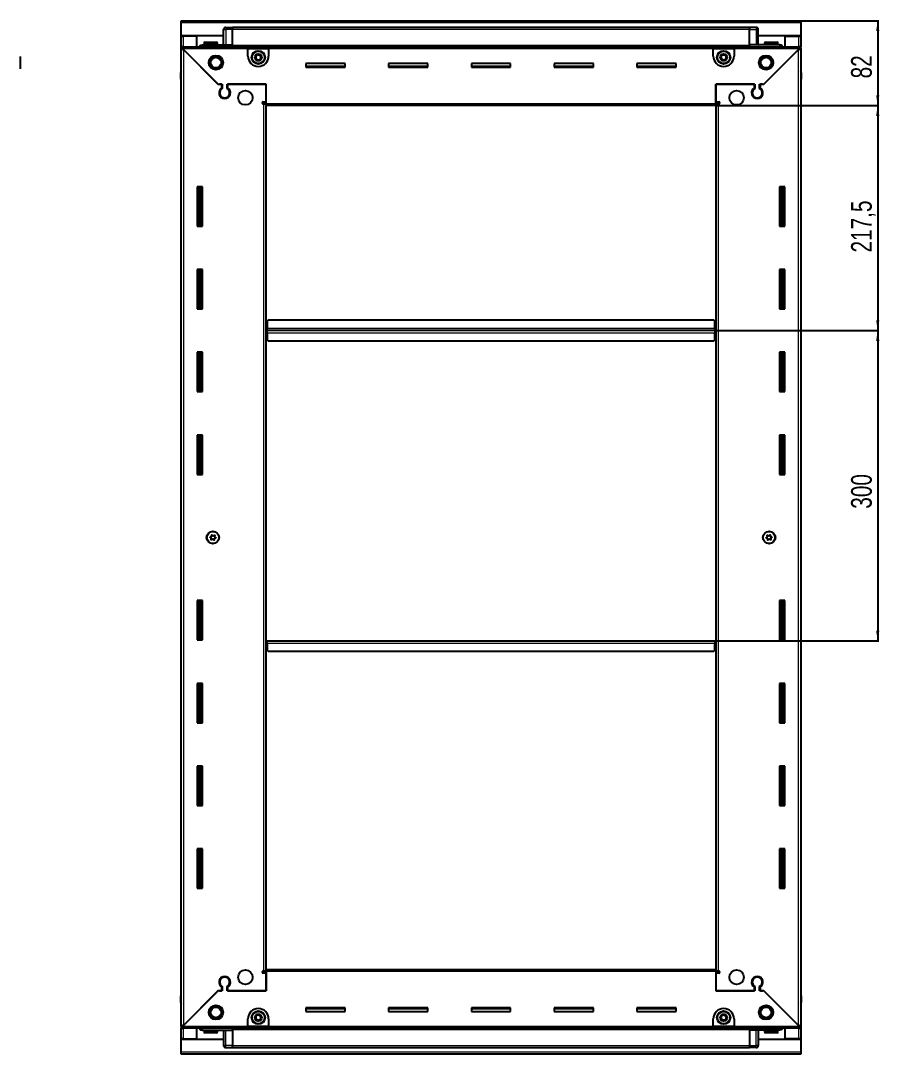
# Model space of a CAD drawing. Header units: millimetres. Extents: x 877 to 4552, y -1534 to 1780.
# Drawn here: x 3722 to 4552, y 649 to 1648 of the extents above; entities that cross this region are included whole.
import ezdxf

# ---------------------------------------------------------------- set-up
doc = ezdxf.new("R2010")
doc.units = ezdxf.units.MM
doc.layers.add('FORMAT', color=7, linetype='Continuous')
doc.styles.add('SLDTEXTSTYLE0', font='TXT', dxfattribs={"width": 0.75})
doc.dimstyles.new('SLDDIMSTYLE0', dxfattribs={"dimtxt": 20, "dimasz": 10, "dimexe": 0, "dimexo": 0.0625, "dimgap": 5, "dimtad": 2, "dimdec": 1, "dimrnd": 1e-09, "dimzin": 12, "dimdsep": 46, "dimtxsty": 'SLDTEXTSTYLE0', "dimsah": 1, "dimcen": 0.09, "dimadec": 0, "dimazin": 3, "dimtfac": 1, "dimtofl": 0, "dimtmove": 0, "dimatfit": 3, "dimfxl": 0, "dimfrac": 2, "dimtolj": 1, "dimtzin": 12, "dimarcsym": 0})

# ---------------------------------------------------------------- blocks, each defined once
blk = doc.blocks.new('_D_6')
at = {"layer": 'FORMAT'}
for p, q in [((4476.46, 1647.66), (4551.95, 1647.66)), ((4550.95, 1647.66), (4550.95, 1565.66)), ((4394.46, 1565.66), (4551.95, 1565.66))]:
    blk.add_line(p, q, dxfattribs=at)
for points in [[(4550.95, 1647.66), (4549.41, 1637.66), (4552.49, 1637.66)], [(4550.95, 1565.66), (4552.49, 1575.66), (4549.41, 1575.66)]]:
    blk.add_solid(points, dxfattribs=at)
at = {"layer": 'FORMAT', "insert": (4525.17, 1591.88), "char_height": 20, "attachment_point": 1, "rotation": 90, "style": 'SLDTEXTSTYLE0'}
blk.add_mtext('82', dxfattribs=at)
blk = doc.blocks.new('_D_7')
at = {"layer": 'FORMAT'}
for p, q in [((4394.46, 1565.66), (4551.95, 1565.66)), ((4550.95, 1565.66), (4550.95, 1348.16)), ((4393.46, 1348.16), (4551.95, 1348.16))]:
    blk.add_line(p, q, dxfattribs=at)
for points in [[(4550.95, 1565.66), (4549.41, 1555.66), (4552.49, 1555.66)], [(4550.95, 1348.16), (4552.49, 1358.16), (4549.41, 1358.16)]]:
    blk.add_solid(points, dxfattribs=at)
at = {"layer": 'FORMAT', "insert": (4525.17, 1423.66), "char_height": 20, "attachment_point": 1, "rotation": 90, "style": 'SLDTEXTSTYLE0'}
blk.add_mtext('217,5', dxfattribs=at)
blk = doc.blocks.new('_D_8')
at = {"layer": 'FORMAT'}
for p, q in [((4393.46, 1348.16), (4551.95, 1348.16)), ((4550.95, 1348.16), (4550.95, 1048.16)), ((4393.46, 1048.16), (4551.95, 1048.16))]:
    blk.add_line(p, q, dxfattribs=at)
for points in [[(4550.95, 1348.16), (4549.41, 1338.16), (4552.49, 1338.16)], [(4550.95, 1048.16), (4552.49, 1058.16), (4549.41, 1058.16)]]:
    blk.add_solid(points, dxfattribs=at)
at = {"layer": 'FORMAT', "insert": (4525.17, 1175.99), "char_height": 20, "attachment_point": 1, "rotation": 90, "style": 'SLDTEXTSTYLE0'}
blk.add_mtext('300', dxfattribs=at)

msp = doc.modelspace()

# ---------------------------------------------------------------- linework, layer by layer
at = {"color": 7, "linetype": 'Continuous', "lineweight": 25}
for p, q in [((3877.45, 1645.56), (3877.45, 1647.66)), ((3877.45, 1647.66), (4476.45, 1647.66)), ((3877.45, 1633.16), (3877.45, 1645.56)), ((3918.45, 1624.16), (3918.45, 1639.16)), ((3919.13, 1640.66), (3919.13, 1640.66)), ((3920.45, 1641.16), (3926.95, 1641.16)), ((3920.45, 1641.16), (3926.95, 1641.16)), ((3926.95, 1641.16), (3926.95, 1641.16)), ((3926.95, 1641.16), (3926.95, 1641.16)), ((3926.95, 1641.16), (3926.95, 1639.16)), ((4426.95, 1641.01), (3926.95, 1641.01)), ((3926.95, 1624.16), (3926.95, 1639.16)), ((4426.95, 1641.16), (4426.95, 1641.16)), ((4433.45, 1641.16), (4426.95, 1641.16)), ((4433.45, 1641.16), (4426.95, 1641.16)), ((4426.95, 1641.16), (4426.95, 1639.16)), ((4426.95, 1624.16), (4426.95, 1639.16)), ((4435.45, 1639.16), (4435.45, 1639.16)), ((4435.45, 1624.16), (4435.45, 1639.16)), ((4476.45, 1647.66), (4476.45, 1645.56)), ((4476.45, 1645.56), (4476.45, 1633.16)), ((3918.45, 1633.16), (3877.45, 1633.16)), ((3877.45, 1632.66), (3877.45, 1633.16)), ((3877.45, 1632.66), (3879.55, 1632.66)), ((3877.45, 1622.41), (3877.45, 1632.66)), ((3878.95, 1632.66), (3878.95, 1633.16)), ((3892.45, 1632.66), (3879.55, 1632.66)), ((3892.45, 1622.41), (3892.45, 1632.66)), ((4476.45, 1633.16), (4435.45, 1633.16)), ((4461.45, 1622.41), (4461.45, 1632.66)), ((4461.45, 1632.66), (4474.35, 1632.66)), ((4474.35, 1632.66), (4476.45, 1632.66)), ((4474.95, 1632.66), (4474.95, 1633.16)), ((4476.45, 1632.66), (4476.45, 1633.16)), ((4476.45, 1632.66), (4476.45, 1622.41)), ((3877.45, 1620.91), (3877.45, 1622.41)), ((3877.45, 1622.41), (3878.45, 1622.41)), ((3877.45, 1620.41), (3877.45, 1620.91)), ((3877.45, 1620.91), (3878.45, 1620.91)), ((3877.45, 675.91), (3877.45, 1620.41)), ((3878.95, 1620.41), (3877.45, 1620.41)), ((3878.45, 1622.41), (3941.95, 1622.41)), ((3878.45, 1620.91), (3878.45, 1622.41)), ((3879.05, 1620.31), (3912.95, 1586.41)), ((3913.65, 1585.71), (3879.55, 1619.81)), ((3897.95, 1624.16), (3926.95, 1624.16)), ((3899.45, 1626.06), (3899.45, 1624.16)), ((3900.25, 1626.86), (3911.65, 1626.86)), ((3912.45, 1624.16), (3912.45, 1626.06)), ((3926.88, 1622.41), (3926.95, 1624.13)), ((3926.95, 1624.16), (3926.95, 1623.66)), ((3926.95, 1623.01), (4426.95, 1623.01)), ((3941.95, 1620.31), (3941.95, 1622.41)), ((3941.95, 1622.41), (3961.95, 1622.41)), ((3941.95, 1620.91), (3961.95, 1620.91)), ((3941.95, 1613.41), (3941.95, 1620.31)), ((3961.95, 1622.41), (4391.95, 1622.41)), ((3961.95, 1622.41), (3961.95, 1620.31)), ((3961.95, 1620.31), (3961.95, 1613.41)), ((4391.95, 1620.31), (4391.95, 1622.41)), ((4391.95, 1622.41), (4411.95, 1622.41)), ((4391.95, 1620.91), (4411.95, 1620.91)), ((4391.95, 1613.41), (4391.95, 1620.31)), ((4411.95, 1622.41), (4475.45, 1622.41)), ((4411.95, 1622.41), (4411.95, 1620.31)), ((4411.95, 1620.31), (4411.95, 1613.41)), ((4426.95, 1624.16), (4426.95, 1623.66)), ((4455.95, 1624.16), (4426.95, 1624.16)), ((4426.95, 1624.13), (4427.03, 1622.41)), ((4474.35, 1619.81), (4440.25, 1585.71)), ((4440.95, 1586.41), (4474.85, 1620.31)), ((4441.45, 1626.06), (4441.45, 1624.16)), ((4442.25, 1626.86), (4453.65, 1626.86)), ((4454.45, 1624.16), (4454.45, 1626.06)), ((4474.95, 1620.41), (4476.45, 1620.41)), ((4475.45, 1620.91), (4475.45, 1622.41)), ((4475.45, 1622.41), (4476.45, 1622.41)), ((4475.45, 1620.91), (4476.45, 1620.91)), ((4476.45, 1620.91), (4476.45, 1622.41)), ((4476.45, 1620.91), (4476.45, 1620.41)), ((4476.45, 1620.41), (4476.45, 675.91)), ((3722.15, 1601.16), (3722.15, 1613.16)), ((4035.95, 1606.16), (3997.95, 1606.16)), ((3997.95, 1606.16), (3997.95, 1602.66)), ((4035.95, 1603.41), (3997.95, 1603.41)), ((3997.95, 1602.66), (4035.95, 1602.66)), ((4035.95, 1602.66), (4035.95, 1606.16)), ((4115.95, 1606.16), (4077.95, 1606.16)), ((4077.95, 1606.16), (4077.95, 1602.66)), ((4115.95, 1603.41), (4077.95, 1603.41)), ((4077.95, 1602.66), (4115.95, 1602.66)), ((4115.95, 1602.66), (4115.95, 1606.16)), ((4195.95, 1606.16), (4157.95, 1606.16)), ((4157.95, 1606.16), (4157.95, 1602.66)), ((4195.95, 1603.41), (4157.95, 1603.41)), ((4157.95, 1602.66), (4195.95, 1602.66)), ((4195.95, 1602.66), (4195.95, 1606.16)), ((4275.95, 1606.16), (4237.95, 1606.16)), ((4237.95, 1606.16), (4237.95, 1602.66)), ((4275.95, 1603.41), (4237.95, 1603.41)), ((4237.95, 1602.66), (4275.95, 1602.66)), ((4275.95, 1602.66), (4275.95, 1606.16)), ((4355.95, 1606.16), (4317.95, 1606.16)), ((4317.95, 1606.16), (4317.95, 1602.66)), ((4355.95, 1603.41), (4317.95, 1603.41)), ((4317.95, 1602.66), (4355.95, 1602.66)), ((4355.95, 1602.66), (4355.95, 1606.16)), ((4476.45, 1598.98), (4476.45, 1598.98)), ((3876.95, 1597.66), (3876.95, 1591.16)), ((3876.95, 1591.16), (3876.95, 1597.66)), ((3876.95, 1591.16), (3876.95, 1591.16)), ((3877.45, 1591.16), (3876.95, 1591.16)), ((3877.1, 1591.16), (3877.1, 705.16)), ((4476.45, 1591.16), (4476.95, 1591.16)), ((4476.8, 705.16), (4476.8, 1591.16)), ((4476.95, 1597.66), (4476.95, 1591.16)), ((4476.95, 1591.16), (4476.95, 1597.66)), ((4476.95, 1591.16), (4476.95, 1591.16)), ((4476.95, 1591.16), (4476.95, 1591.16)), ((3912.95, 1586.41), (3917.15, 1586.41)), ((3914.35, 1586.41), (3913.65, 1585.71)), ((3916.45, 1586.41), (3914.35, 1586.41)), ((3916.45, 1586.41), (3916.45, 1582.52)), ((3917.15, 1586.41), (3917.15, 1582.12)), ((3921.75, 1586.41), (3959.45, 1586.41)), ((3921.75, 1582.12), (3921.75, 1586.41)), ((3922.45, 1582.52), (3922.45, 1586.41)), ((3959.45, 1586.41), (3922.45, 1586.41)), ((3959.45, 1567.76), (3959.45, 1586.41)), ((3959.45, 1569.16), (3959.45, 1586.41)), ((4394.45, 1586.41), (4432.15, 1586.41)), ((4394.45, 1567.76), (4394.45, 1586.41)), ((4394.45, 1586.41), (4394.45, 1569.16)), ((4431.45, 1586.41), (4394.45, 1586.41)), ((4431.45, 1586.41), (4431.45, 1582.52)), ((4432.15, 1586.41), (4432.15, 1582.12)), ((4436.75, 1586.41), (4440.95, 1586.41)), ((4436.75, 1582.12), (4436.75, 1586.41)), ((4439.55, 1586.41), (4437.45, 1586.41)), ((4437.45, 1582.52), (4437.45, 1586.41)), ((4440.25, 1585.71), (4439.55, 1586.41)), ((3917.45, 1573.55), (3917.45, 1572.79)), ((3956.6, 1569.16), (3959.45, 1569.16)), ((4394.45, 1569.16), (4397.3, 1569.16)), ((4436.45, 1573.55), (4436.45, 1572.79)), ((3957.35, 1567.16), (3956.6, 1567.16)), ((3957.35, 1567.16), (3959.45, 1567.16)), ((3959.45, 1568.16), (3957.45, 1568.16)), ((3957.45, 1568.16), (3957.45, 1567.16)), ((3959.45, 1565.66), (3959.45, 1567.76)), ((4394.45, 1565.66), (3959.45, 1565.66)), ((3959.45, 730.66), (3959.45, 1565.66)), ((4396.45, 1568.16), (4394.45, 1568.16)), ((4394.45, 1567.76), (4394.45, 1565.66)), ((4394.45, 1567.16), (4396.55, 1567.16)), ((4394.45, 1565.66), (4394.45, 730.66)), ((4396.45, 1567.16), (4396.45, 1568.16)), ((4397.3, 1567.16), (4396.55, 1567.16)), ((3897.95, 1487.16), (3892.95, 1487.16)), ((3892.95, 1487.16), (3892.95, 1449.16)), ((3895.1, 1449.16), (3895.1, 1487.16)), ((3896.9, 1449.16), (3896.9, 1487.16)), ((3896.93, 1449.16), (3896.93, 1487.16)), ((3897.95, 1449.16), (3897.95, 1487.16)), ((4455.95, 1487.16), (4455.95, 1449.16)), ((4460.95, 1487.16), (4455.95, 1487.16)), ((4456.98, 1487.16), (4456.98, 1449.16)), ((4457.01, 1487.16), (4457.01, 1449.16)), ((4458.8, 1487.16), (4458.8, 1449.16)), ((4460.95, 1449.16), (4460.95, 1487.16)), ((3892.95, 1449.16), (3897.95, 1449.16)), ((4455.95, 1449.16), (4460.95, 1449.16)), ((3897.95, 1407.16), (3892.95, 1407.16)), ((3892.95, 1407.16), (3892.95, 1369.16)), ((3895.1, 1369.16), (3895.1, 1407.16)), ((3896.9, 1369.16), (3896.9, 1407.16)), ((3896.93, 1369.16), (3896.93, 1407.16)), ((3897.95, 1369.16), (3897.95, 1407.16)), ((4455.95, 1407.16), (4455.95, 1369.16)), ((4460.95, 1407.16), (4455.95, 1407.16)), ((4456.98, 1407.16), (4456.98, 1369.16)), ((4457.01, 1407.16), (4457.01, 1369.16)), ((4458.8, 1407.16), (4458.8, 1369.16)), ((4460.95, 1369.16), (4460.95, 1407.16)), ((3892.95, 1369.16), (3897.95, 1369.16)), ((4455.95, 1369.16), (4460.95, 1369.16)), ((3960.45, 1351.01), (3960.2, 1351.01)), ((3960.2, 1351.01), (3960.2, 1348.16)), ((3961.45, 1358.16), (3960.45, 1357.16)), ((3960.45, 1357.16), (3960.45, 1350.26)), ((3960.45, 1348.16), (3960.45, 1350.26)), ((4392.45, 1358.16), (3961.45, 1358.16)), ((4393.45, 1357.16), (4392.45, 1358.16)), ((4393.45, 1350.26), (4393.45, 1357.16)), ((4393.7, 1351.01), (4393.45, 1351.01)), ((4393.45, 1350.26), (4393.45, 1348.16)), ((4393.7, 1348.16), (4393.7, 1351.01)), ((3960.2, 1348.16), (3959.45, 1348.16)), ((3960.2, 1348.16), (3960.2, 1345.31)), ((3960.2, 1345.31), (3960.45, 1345.31)), ((3960.45, 1346.06), (3960.45, 1348.16)), ((4393.45, 1348.16), (3960.45, 1348.16)), ((3960.45, 1346.06), (3960.45, 1339.16)), ((3960.45, 1339.16), (3961.45, 1338.16)), ((4392.45, 1338.16), (4393.45, 1339.16)), ((4393.45, 1348.16), (4393.45, 1346.06)), ((4393.45, 1339.16), (4393.45, 1346.06)), ((4393.45, 1345.31), (4393.7, 1345.31)), ((4393.7, 1345.31), (4393.7, 1348.16)), ((4394.45, 1348.16), (4393.7, 1348.16)), ((3961.45, 1338.16), (4392.45, 1338.16)), ((3897.95, 1327.16), (3892.95, 1327.16)), ((3892.95, 1327.16), (3892.95, 1289.16)), ((3895.1, 1289.16), (3895.1, 1327.16)), ((3896.9, 1289.16), (3896.9, 1327.16)), ((3896.93, 1289.16), (3896.93, 1327.16)), ((3897.95, 1289.16), (3897.95, 1327.16)), ((4455.95, 1327.16), (4455.95, 1289.16)), ((4460.95, 1327.16), (4455.95, 1327.16)), ((4456.98, 1327.16), (4456.98, 1289.16)), ((4457.01, 1327.16), (4457.01, 1289.16)), ((4458.8, 1327.16), (4458.8, 1289.16)), ((4460.95, 1289.16), (4460.95, 1327.16)), ((3892.95, 1289.16), (3897.95, 1289.16)), ((4455.95, 1289.16), (4460.95, 1289.16)), ((3897.95, 1247.16), (3892.95, 1247.16)), ((3892.95, 1247.16), (3892.95, 1209.16)), ((3895.1, 1209.16), (3895.1, 1247.16)), ((3896.9, 1209.16), (3896.9, 1247.16)), ((3896.93, 1209.16), (3896.93, 1247.16)), ((3897.95, 1209.16), (3897.95, 1247.16)), ((4455.95, 1247.16), (4455.95, 1209.16)), ((4460.95, 1247.16), (4455.95, 1247.16)), ((4456.98, 1247.16), (4456.98, 1209.16)), ((4457.01, 1247.16), (4457.01, 1209.16)), ((4458.8, 1247.16), (4458.8, 1209.16)), ((4460.95, 1209.16), (4460.95, 1247.16)), ((3892.95, 1209.16), (3897.95, 1209.16)), ((4455.95, 1209.16), (4460.95, 1209.16)), ((3897.95, 1087.16), (3892.95, 1087.16)), ((3892.95, 1087.16), (3892.95, 1049.16)), ((3895.1, 1049.16), (3895.1, 1087.16)), ((3896.9, 1049.16), (3896.9, 1087.16)), ((3896.93, 1049.16), (3896.93, 1087.16)), ((3897.95, 1049.16), (3897.95, 1087.16)), ((4455.95, 1087.16), (4455.95, 1049.16)), ((4460.95, 1087.16), (4455.95, 1087.16)), ((4456.98, 1087.16), (4456.98, 1049.16)), ((4457.01, 1087.16), (4457.01, 1049.16)), ((4458.8, 1087.16), (4458.8, 1049.16)), ((4460.95, 1049.16), (4460.95, 1087.16)), ((3892.95, 1049.16), (3897.95, 1049.16)), ((4455.95, 1049.16), (4460.95, 1049.16)), ((3959.45, 1048.16), (3960.2, 1048.16)), ((3960.2, 1048.16), (3960.2, 1045.31)), ((3960.2, 1045.31), (3960.45, 1045.31)), ((3960.45, 1048.16), (4393.45, 1048.16)), ((3960.45, 1046.06), (3960.45, 1048.16)), ((3960.45, 1046.06), (3960.45, 1039.16)), ((3960.45, 1039.16), (3961.45, 1038.16)), ((4392.45, 1038.16), (4393.45, 1039.16)), ((4393.45, 1048.16), (4393.45, 1046.06)), ((4393.45, 1039.16), (4393.45, 1046.06)), ((4393.45, 1045.31), (4393.7, 1045.31)), ((4393.7, 1045.31), (4393.7, 1048.16)), ((4393.7, 1048.16), (4394.45, 1048.16)), ((3961.45, 1038.16), (4392.45, 1038.16)), ((3897.95, 1007.16), (3892.95, 1007.16)), ((3892.95, 1007.16), (3892.95, 969.16)), ((3895.1, 969.16), (3895.1, 1007.16)), ((3896.9, 969.16), (3896.9, 1007.16)), ((3896.93, 969.16), (3896.93, 1007.16)), ((3897.95, 969.16), (3897.95, 1007.16)), ((4455.95, 1007.16), (4455.95, 969.16)), ((4460.95, 1007.16), (4455.95, 1007.16)), ((4456.98, 1007.16), (4456.98, 969.16)), ((4457.01, 1007.16), (4457.01, 969.16)), ((4458.8, 1007.16), (4458.8, 969.16)), ((4460.95, 969.16), (4460.95, 1007.16)), ((3892.95, 969.16), (3897.95, 969.16)), ((4455.95, 969.16), (4460.95, 969.16)), ((3897.95, 927.16), (3892.95, 927.16)), ((3892.95, 927.16), (3892.95, 889.16)), ((3895.1, 889.16), (3895.1, 927.16)), ((3896.9, 889.16), (3896.9, 927.16)), ((3896.93, 889.16), (3896.93, 927.16)), ((3897.95, 889.16), (3897.95, 927.16)), ((4455.95, 927.16), (4455.95, 889.16)), ((4460.95, 927.16), (4455.95, 927.16)), ((4456.98, 927.16), (4456.98, 889.16)), ((4457.01, 927.16), (4457.01, 889.16)), ((4458.8, 927.16), (4458.8, 889.16)), ((4460.95, 889.16), (4460.95, 927.16)), ((3892.95, 889.16), (3897.95, 889.16)), ((4455.95, 889.16), (4460.95, 889.16)), ((3897.95, 847.16), (3892.95, 847.16)), ((3892.95, 847.16), (3892.95, 809.16)), ((3895.1, 809.16), (3895.1, 847.16)), ((3896.9, 809.16), (3896.9, 847.16)), ((3896.93, 809.16), (3896.93, 847.16)), ((3897.95, 809.16), (3897.95, 847.16)), ((4455.95, 847.16), (4455.95, 809.16)), ((4460.95, 847.16), (4455.95, 847.16)), ((4456.98, 847.16), (4456.98, 809.16)), ((4457.01, 847.16), (4457.01, 809.16)), ((4458.8, 847.16), (4458.8, 809.16)), ((4460.95, 809.16), (4460.95, 847.16)), ((3892.95, 809.16), (3897.95, 809.16)), ((4455.95, 809.16), (4460.95, 809.16)), ((3959.45, 730.66), (4394.45, 730.66)), ((3959.45, 728.56), (3959.45, 730.66)), ((4394.45, 730.66), (4394.45, 728.56)), ((3917.45, 723.53), (3917.45, 722.77)), ((3956.6, 729.16), (3957.35, 729.16)), ((3959.45, 727.16), (3956.6, 727.16)), ((3959.45, 729.16), (3957.35, 729.16)), ((3957.45, 729.16), (3957.45, 728.16)), ((3957.45, 728.16), (3959.45, 728.16)), ((3959.45, 728.56), (3959.45, 709.91)), ((3959.45, 709.91), (3959.45, 727.16)), ((4396.55, 729.16), (4394.45, 729.16)), ((4394.45, 728.56), (4394.45, 709.91)), ((4394.45, 728.16), (4396.45, 728.16)), ((4394.45, 727.16), (4394.45, 709.91)), ((4397.3, 727.16), (4394.45, 727.16)), ((4396.45, 728.16), (4396.45, 729.16)), ((4396.55, 729.16), (4397.3, 729.16)), ((4436.45, 723.53), (4436.45, 722.77)), ((3912.95, 709.91), (3879.05, 676.01)), ((3879.55, 676.51), (3913.65, 710.61)), ((3917.15, 709.91), (3912.95, 709.91)), ((3913.65, 710.61), (3914.35, 709.91)), ((3914.35, 709.91), (3916.45, 709.91)), ((3916.45, 713.8), (3916.45, 709.91)), ((3917.15, 714.2), (3917.15, 709.91)), ((3921.75, 709.91), (3921.75, 714.2)), ((3959.45, 709.91), (3921.75, 709.91)), ((3922.45, 709.91), (3922.45, 713.8)), ((3922.45, 709.91), (3959.45, 709.91)), ((4432.15, 709.91), (4394.45, 709.91)), ((4394.45, 709.91), (4431.45, 709.91)), ((4431.45, 713.8), (4431.45, 709.91)), ((4432.15, 714.2), (4432.15, 709.91)), ((4436.75, 709.91), (4436.75, 714.2)), ((4440.95, 709.91), (4436.75, 709.91)), ((4437.45, 709.91), (4437.45, 713.8)), ((4437.45, 709.91), (4439.55, 709.91)), ((4439.55, 709.91), (4440.25, 710.61)), ((4440.25, 710.61), (4474.35, 676.51)), ((4474.85, 676.01), (4440.95, 709.91)), ((3876.95, 698.66), (3876.95, 705.16)), ((3876.95, 705.16), (3876.95, 705.16)), ((3876.95, 705.16), (3876.95, 705.16)), ((3876.95, 705.16), (3876.95, 698.66)), ((3877.45, 705.16), (3876.95, 705.16)), ((4476.45, 705.16), (4476.95, 705.16)), ((4476.95, 705.16), (4476.95, 705.16)), ((4476.95, 698.66), (4476.95, 705.16)), ((4476.95, 705.16), (4476.95, 698.66)), ((3877.45, 697.34), (3877.45, 697.34)), ((4035.95, 693.66), (3997.95, 693.66)), ((3997.95, 693.66), (3997.95, 690.16)), ((3997.95, 692.91), (4035.95, 692.91)), ((3997.95, 690.16), (4035.95, 690.16)), ((4035.95, 690.16), (4035.95, 693.66)), ((4115.95, 693.66), (4077.95, 693.66)), ((4077.95, 693.66), (4077.95, 690.16)), ((4077.95, 692.91), (4115.95, 692.91)), ((4077.95, 690.16), (4115.95, 690.16)), ((4115.95, 690.16), (4115.95, 693.66)), ((4195.95, 693.66), (4157.95, 693.66)), ((4157.95, 693.66), (4157.95, 690.16)), ((4157.95, 692.91), (4195.95, 692.91)), ((4157.95, 690.16), (4195.95, 690.16)), ((4195.95, 690.16), (4195.95, 693.66)), ((4275.95, 693.66), (4237.95, 693.66)), ((4237.95, 693.66), (4237.95, 690.16)), ((4237.95, 692.91), (4275.95, 692.91)), ((4237.95, 690.16), (4275.95, 690.16)), ((4275.95, 690.16), (4275.95, 693.66)), ((4355.95, 693.66), (4317.95, 693.66)), ((4317.95, 693.66), (4317.95, 690.16)), ((4317.95, 692.91), (4355.95, 692.91)), ((4317.95, 690.16), (4355.95, 690.16)), ((4355.95, 690.16), (4355.95, 693.66)), ((3941.95, 676.01), (3941.95, 682.91)), ((3961.95, 682.91), (3961.95, 676.01)), ((4391.95, 676.01), (4391.95, 682.91)), ((4411.95, 682.91), (4411.95, 676.01)), ((3877.45, 675.41), (3877.45, 675.91)), ((3878.95, 675.91), (3877.45, 675.91)), ((3877.45, 675.41), (3877.45, 673.91)), ((3878.45, 675.41), (3877.45, 675.41)), ((3877.45, 663.66), (3877.45, 673.91)), ((3878.45, 673.91), (3877.45, 673.91)), ((3878.45, 675.41), (3878.45, 673.91)), ((3941.95, 673.91), (3878.45, 673.91)), ((3892.45, 663.66), (3892.45, 673.91)), ((3897.95, 672.16), (3926.95, 672.16)), ((3899.45, 672.16), (3899.45, 670.26)), ((3904.03, 669.46), (3900.25, 669.46)), ((3911.65, 669.46), (3904.03, 669.46)), ((3912.45, 670.26), (3912.45, 672.16)), ((3918.45, 672.16), (3918.45, 657.16)), ((3926.95, 672.19), (3926.88, 673.91)), ((4426.95, 673.31), (3926.95, 673.31)), ((3926.95, 672.16), (3926.95, 672.66)), ((3926.95, 672.16), (3926.95, 657.16)), ((3941.95, 673.91), (3941.95, 676.01)), ((3961.95, 675.41), (3941.95, 675.41)), ((3961.95, 673.91), (3941.95, 673.91)), ((3961.95, 676.01), (3961.95, 673.91)), ((4391.95, 673.91), (3961.95, 673.91)), ((4391.95, 673.91), (4391.95, 676.01)), ((4411.95, 675.41), (4391.95, 675.41)), ((4411.95, 673.91), (4391.95, 673.91)), ((4411.95, 676.01), (4411.95, 673.91)), ((4475.45, 673.91), (4411.95, 673.91)), ((4427.03, 673.91), (4426.95, 672.19)), ((4426.95, 672.16), (4426.95, 672.66)), ((4455.95, 672.16), (4426.95, 672.16)), ((4426.95, 672.16), (4426.95, 657.16)), ((4435.45, 672.16), (4435.45, 657.16)), ((4441.45, 672.16), (4441.45, 670.26)), ((4449.25, 669.46), (4442.25, 669.46)), ((4453.65, 669.46), (4449.25, 669.46)), ((4454.45, 670.26), (4454.45, 672.16)), ((4461.45, 663.66), (4461.45, 673.91)), ((4474.95, 675.91), (4476.45, 675.91)), ((4475.45, 675.41), (4475.45, 673.91)), ((4476.45, 675.41), (4475.45, 675.41)), ((4476.45, 673.91), (4475.45, 673.91)), ((4476.45, 675.91), (4476.45, 675.41)), ((4476.45, 675.41), (4476.45, 673.91)), ((4476.45, 673.91), (4476.45, 663.66)), ((3879.55, 663.66), (3877.45, 663.66)), ((3877.45, 663.16), (3877.45, 663.66)), ((3877.45, 650.76), (3877.45, 663.16)), ((3877.45, 663.16), (3918.45, 663.16)), ((3878.95, 663.16), (3878.95, 663.66)), ((3879.55, 663.66), (3892.45, 663.66)), ((4435.45, 663.16), (4476.45, 663.16)), ((4474.35, 663.66), (4461.45, 663.66)), ((4476.45, 663.66), (4474.35, 663.66)), ((4474.95, 663.16), (4474.95, 663.66)), ((4476.45, 663.16), (4476.45, 663.66)), ((4476.45, 663.16), (4476.45, 650.76)), ((3877.45, 648.66), (3877.45, 650.76)), ((3918.45, 657.16), (3918.45, 657.16)), ((3920.45, 655.16), (3926.95, 655.16)), ((3920.45, 655.16), (3926.95, 655.16)), ((3926.95, 655.16), (3926.95, 657.16)), ((3926.95, 655.31), (4426.95, 655.31)), ((3926.95, 655.16), (3926.95, 655.16)), ((4426.95, 655.16), (4426.95, 657.16)), ((4433.45, 655.16), (4426.95, 655.16)), ((4426.95, 655.16), (4426.95, 655.16)), ((4426.95, 655.16), (4426.95, 655.16)), ((4433.45, 655.16), (4426.95, 655.16)), ((4434.78, 655.66), (4434.78, 655.66)), ((4476.45, 650.76), (4476.45, 648.66)), ((4476.45, 648.66), (3877.45, 648.66))]:
    msp.add_line(p, q, dxfattribs=at)
at = {"color": 8, "linetype": 'Continuous', "lineweight": 18}
for p, q in [((4476.45, 1645.56), (3877.45, 1645.56)), ((3918.45, 1639.16), (3920.45, 1639.16)), ((3920.45, 1641.16), (3920.45, 1639.16)), ((3920.45, 1639.16), (3920.45, 1624.16)), ((3926.95, 1639.16), (3920.45, 1639.16)), ((4426.95, 1639.01), (3926.95, 1639.01)), ((4426.95, 1639.16), (4433.45, 1639.16)), ((4433.45, 1641.16), (4433.45, 1639.16)), ((4433.45, 1639.16), (4433.45, 1624.16)), ((4435.45, 1639.16), (4433.45, 1639.16)), ((3879.55, 1632.66), (3879.55, 1633.16)), ((3879.55, 1622.41), (3879.55, 1632.66)), ((4474.35, 1633.16), (4474.35, 1632.66)), ((4474.35, 1632.66), (4474.35, 1622.41)), ((3941.95, 1620.31), (3879.05, 1620.31)), ((3879.55, 1619.81), (3879.55, 676.51)), ((3899.45, 1626.06), (3912.45, 1626.06)), ((4426.95, 1623.66), (3926.95, 1623.66)), ((4426.95, 1622.42), (3926.95, 1622.42)), ((3941.95, 1620.31), (3961.95, 1620.31)), ((4391.95, 1620.31), (3961.95, 1620.31)), ((4391.95, 1620.31), (4411.95, 1620.31)), ((4474.85, 1620.31), (4411.95, 1620.31)), ((4441.45, 1626.06), (4454.45, 1626.06)), ((4474.35, 676.51), (4474.35, 1619.81)), ((3877.45, 1597.66), (3876.95, 1597.66)), ((4476.45, 1597.66), (4476.95, 1597.66)), ((3957.35, 729.16), (3957.35, 1567.16)), ((3959.45, 1567.76), (4394.45, 1567.76)), ((4396.55, 1567.16), (4396.55, 729.16)), ((3894.45, 1487.16), (3894.45, 1449.16)), ((3895.69, 1487.16), (3895.69, 1449.16)), ((4458.22, 1449.16), (4458.22, 1487.16)), ((4459.45, 1449.16), (4459.45, 1487.16)), ((3894.45, 1407.16), (3894.45, 1369.16)), ((3895.69, 1407.16), (3895.69, 1369.16)), ((4458.22, 1369.16), (4458.22, 1407.16)), ((4459.45, 1369.16), (4459.45, 1407.16)), ((4393.45, 1350.26), (3960.45, 1350.26)), ((3960.45, 1346.06), (4393.45, 1346.06)), ((3894.45, 1327.16), (3894.45, 1289.16)), ((3895.69, 1327.16), (3895.69, 1289.16)), ((4458.22, 1289.16), (4458.22, 1327.16)), ((4459.45, 1289.16), (4459.45, 1327.16)), ((3894.45, 1247.16), (3894.45, 1209.16)), ((3895.69, 1247.16), (3895.69, 1209.16)), ((4458.22, 1209.16), (4458.22, 1247.16)), ((4459.45, 1209.16), (4459.45, 1247.16)), ((3894.45, 1087.16), (3894.45, 1049.16)), ((3895.69, 1087.16), (3895.69, 1049.16)), ((4458.22, 1049.16), (4458.22, 1087.16)), ((4459.45, 1049.16), (4459.45, 1087.16)), ((3960.45, 1046.06), (4393.45, 1046.06)), ((3894.45, 1007.16), (3894.45, 969.16)), ((3895.69, 1007.16), (3895.69, 969.16)), ((4458.22, 969.16), (4458.22, 1007.16)), ((4459.45, 969.16), (4459.45, 1007.16)), ((3894.45, 927.16), (3894.45, 889.16)), ((3895.69, 927.16), (3895.69, 889.16)), ((4458.22, 889.16), (4458.22, 927.16)), ((4459.45, 889.16), (4459.45, 927.16)), ((3894.45, 847.16), (3894.45, 809.16)), ((3895.69, 847.16), (3895.69, 809.16)), ((4458.22, 809.16), (4458.22, 847.16)), ((4459.45, 809.16), (4459.45, 847.16)), ((4394.45, 728.56), (3959.45, 728.56)), ((3877.45, 698.66), (3876.95, 698.66)), ((4476.45, 698.66), (4476.95, 698.66)), ((3879.05, 676.01), (3941.95, 676.01)), ((3879.55, 663.66), (3879.55, 673.91)), ((3903.76, 670.26), (3899.45, 670.26)), ((3912.45, 670.26), (3903.76, 670.26)), ((3920.45, 657.16), (3920.45, 672.16)), ((3926.95, 673.89), (4426.95, 673.89)), ((3926.95, 672.66), (4426.95, 672.66)), ((3961.95, 676.01), (3941.95, 676.01)), ((3961.95, 676.01), (4391.95, 676.01)), ((4411.95, 676.01), (4391.95, 676.01)), ((4411.95, 676.01), (4474.85, 676.01)), ((4433.45, 657.16), (4433.45, 672.16)), ((4449.43, 670.26), (4441.45, 670.26)), ((4454.45, 670.26), (4449.43, 670.26)), ((4474.35, 673.91), (4474.35, 663.66)), ((3879.55, 663.16), (3879.55, 663.66)), ((4474.35, 663.66), (4474.35, 663.16)), ((4476.45, 650.76), (3877.45, 650.76)), ((3918.45, 657.16), (3920.45, 657.16)), ((3926.95, 657.16), (3920.45, 657.16)), ((3920.45, 655.16), (3920.45, 657.16)), ((3926.95, 657.31), (4426.95, 657.31)), ((4426.95, 657.16), (4433.45, 657.16)), ((4435.45, 657.16), (4433.45, 657.16)), ((4433.45, 655.16), (4433.45, 657.16))]:
    msp.add_line(p, q, dxfattribs=at)
at = {"color": 7, "linetype": 'Continuous', "lineweight": 25}
for centre, radius in [((3951.95, 1612.16), 6.5), ((4401.95, 1612.16), 6.5), ((3910.95, 1607.16), 7), ((3910.95, 1607.16), 6.02), ((3910.95, 1607.16), 5.1), ((3951.95, 1612.16), 3.46), ((4401.95, 1612.16), 3.46), ((4442.95, 1607.16), 7), ((4442.95, 1607.16), 6.02), ((4442.95, 1607.16), 5.1), ((3939.45, 1573.16), 7), ((4414.45, 1573.16), 7), ((3907.95, 1148.16), 6), ((3908.1, 1148.16), 5.79), ((3908.1, 1148.16), 1.85), ((4445.95, 1148.16), 6), ((4445.8, 1148.16), 5.79), ((4445.8, 1148.16), 1.85), ((3939.45, 723.16), 7), ((4414.45, 723.16), 7), ((3910.95, 689.16), 7), ((3910.95, 689.16), 6.03), ((3910.95, 689.16), 5.1), ((3951.95, 684.16), 6.5), ((4401.95, 684.16), 6.5), ((4442.95, 689.16), 7), ((4442.95, 689.16), 6.02), ((4442.95, 689.16), 5.1), ((3951.95, 684.16), 3.46), ((4401.95, 684.16), 3.46)]:
    msp.add_circle(centre, radius, dxfattribs=at)
at = {"color": 8, "linetype": 'Continuous', "lineweight": 18}
for centre in [(3951.95, 1612.16), (4401.95, 1612.16), (3951.95, 684.16), (4401.95, 684.16)]:
    msp.add_circle(centre, 5.7, dxfattribs=at)
at = {"color": 7, "linetype": 'Continuous', "lineweight": 25}
for centre, radius, start, end in [((3920.45, 1639.16), 2, 90, 180), ((3920.45, 1639.16), 2, 123.94202, 131.40962), ((3920.45, 1639.16), 2, 90, 108.58003), ((4433.45, 1639.16), 2, 0, 90), ((4433.45, 1639.16), 2, 0, 90), ((3900.25, 1626.06), 0.8, 90, 180), ((3911.65, 1626.06), 0.8, 0, 90), ((3918.25, 1624.36), 0.2, 270, 0), ((4435.65, 1624.36), 0.2, 180, 270), ((4442.25, 1626.06), 0.8, 90, 180), ((4453.65, 1626.06), 0.8, 0, 90), ((3951.95, 1613.41), 10, 180, 270), ((3951.95, 1612.16), 2.5, 134.01559, 194.01559), ((3951.95, 1612.16), 2.5, 194.01559, 254.01559), ((3951.95, 1612.16), 2.5, 74.01559, 134.01559), ((3951.95, 1612.16), 2.5, 254.01559, 314.01559), ((3951.95, 1613.41), 10, 270, 0), ((3951.95, 1612.16), 2.5, 14.01559, 74.01559), ((3951.95, 1612.16), 2.5, 314.01559, 14.01559), ((4401.95, 1613.41), 10, 180, 270), ((4401.95, 1612.16), 2.5, 160.11158, 220.11158), ((4401.95, 1612.16), 2.5, 100.11158, 160.11158), ((4401.95, 1612.16), 2.5, 220.11158, 280.11158), ((4401.95, 1612.16), 2.5, 40.11158, 100.11158), ((4401.95, 1613.41), 10, 270, 0), ((4401.95, 1612.16), 2.5, 280.11158, 340.11158), ((4401.95, 1612.16), 2.5, 340.11158, 40.11158), ((3878.95, 1597.66), 2, 138.57492, 180), ((3878.95, 1597.66), 2, 138.59038, 180), ((4474.95, 1597.66), 2, 33.78451, 41.40962), ((4474.95, 1597.66), 2, 0, 41.40962), ((4474.95, 1597.66), 2, 360, 19.56674), ((3919.45, 1577.91), 5.5, 123.05573, 56.94427), ((3919.45, 1577.91), 4.8, 118.63099, 61.36901), ((4434.45, 1577.91), 5.5, 123.05573, 56.94427), ((4434.45, 1577.91), 4.8, 118.63099, 61.36901), ((3956.6, 1568.16), 1, 90, 270), ((4397.3, 1568.16), 1, 270, 90), ((3919.45, 718.41), 5.5, 303.05573, 236.94427), ((3919.45, 718.41), 4.8, 298.63099, 241.36901), ((3956.6, 728.16), 1, 90, 270), ((4397.3, 728.16), 1, 270, 90), ((4434.45, 718.41), 5.5, 303.05573, 236.94427), ((4434.45, 718.41), 4.8, 298.63099, 241.36901), ((3878.95, 698.66), 2, 180, 199.56674), ((3878.95, 698.66), 2, 180, 221.40962), ((3878.95, 698.66), 2, 213.78451, 221.40962), ((3951.95, 682.91), 10, 90, 180), ((3951.95, 682.91), 10, 0, 90), ((4401.95, 682.91), 10, 90, 180), ((4401.95, 682.91), 10, 0, 90), ((4474.95, 698.66), 2, 318.59038, 0), ((3951.95, 684.16), 2.5, 127.47401, 187.47401), ((3951.95, 684.16), 2.5, 187.47401, 247.47401), ((3951.95, 684.16), 2.5, 67.47401, 127.47401), ((3951.95, 684.16), 2.5, 247.47401, 307.47401), ((3951.95, 684.16), 2.5, 7.47401, 67.47401), ((3951.95, 684.16), 2.5, 307.47401, 7.47401), ((4401.95, 684.16), 2.5, 147.04236, 207.04236), ((4401.95, 684.16), 2.5, 207.04236, 267.04236), ((4401.95, 684.16), 2.5, 87.04236, 147.04236), ((4401.95, 684.16), 2.5, 267.04236, 327.04236), ((4401.95, 684.16), 2.5, 27.04236, 87.04236), ((4401.95, 684.16), 2.5, 327.04236, 27.04236), ((3900.25, 670.26), 0.8, 180, 270), ((3911.65, 670.26), 0.8, 270, 360), ((3918.25, 671.96), 0.2, 0, 90), ((4435.65, 671.96), 0.2, 90, 180), ((4442.25, 670.26), 0.8, 180, 270), ((4453.65, 670.26), 0.8, 270, 360), ((3920.45, 657.16), 2, 180, 270), ((3920.45, 657.16), 2, 180, 270), ((4433.45, 657.16), 2, 270, 0), ((4433.45, 657.16), 2, 270, 288.58003), ((4433.45, 657.16), 2, 303.94202, 311.40962)]:
    msp.add_arc(centre, radius, start, end, dxfattribs=at)
for points, knots in [([(3877.45, 1620.41), (3877.48, 1620.36), (3877.53, 1620.27), (3877.93, 1620.14), (3878.48, 1620.01), (3879.06, 1619.9), (3879.43, 1619.83), (3879.55, 1619.81)], [0, 0, 0, 0, 0.230255, 0.448522, 0.666786, 0.88505, 1, 1, 1, 1]), ([(3879.05, 1620.31), (3879.01, 1620.56), (3878.92, 1621.06), (3878.78, 1621.7), (3878.65, 1622.16), (3878.54, 1622.38), (3878.48, 1622.4), (3878.45, 1622.41)], [0, 0, 0, 0, 0.2302553, 0.4485219, 0.6667858, 0.8850496, 1, 1, 1, 1]), ([(3894.74, 1622.41), (3894.86, 1622.61), (3895.25, 1623.26), (3896.4, 1623.97), (3897.44, 1624.09), (3897.95, 1624.16)], [0, 0, 0, 0, 0.1822499, 0.5911249, 1, 1, 1, 1]), ([(3926.95, 1624.16), (3926.95, 1624.12), (3926.95, 1624.05), (3926.95, 1623.43), (3926.95, 1622.87), (3926.95, 1622.49), (3926.95, 1622.48)], [0, 0, 0, 0, 0.330267, 0.660534, 0.990802, 1, 1, 1, 1]), ([(4426.95, 1624.16), (4426.95, 1624.12), (4426.95, 1624.05), (4426.95, 1623.43), (4426.95, 1622.87), (4426.95, 1622.49), (4426.95, 1622.48)], [0, 0, 0, 0, 0.330266, 0.660532, 0.990799, 1, 1, 1, 1]), ([(4459.17, 1622.41), (4459.05, 1622.61), (4458.66, 1623.26), (4457.51, 1623.97), (4456.47, 1624.09), (4455.95, 1624.16)], [0, 0, 0, 0, 0.18225, 0.591125, 1, 1, 1, 1]), ([(4474.35, 1619.81), (4474.61, 1619.85), (4475.1, 1619.94), (4475.74, 1620.08), (4476.21, 1620.21), (4476.43, 1620.32), (4476.45, 1620.39), (4476.45, 1620.41)], [0, 0, 0, 0, 0.230255, 0.448522, 0.666786, 0.88505, 1, 1, 1, 1]), ([(4475.45, 1622.41), (4475.41, 1622.38), (4475.32, 1622.33), (4475.18, 1621.94), (4475.05, 1621.38), (4474.94, 1620.8), (4474.88, 1620.43), (4474.85, 1620.31)], [0, 0, 0, 0, 0.2302553, 0.4485219, 0.6667858, 0.8850496, 1, 1, 1, 1]), ([(3949.18, 1612.95), (3949.55, 1613.31), (3950.24, 1613.98), (3950.93, 1614.65), (3951.25, 1614.96)], [0, 0, 0, 0, 0.5346859, 1, 1, 1, 1]), ([(3949.88, 1610.15), (3949.79, 1610.49), (3949.59, 1611.29), (3949.35, 1612.25), (3949.21, 1612.83), (3949.18, 1612.95)], [0, 0, 0, 0, 0.3629006, 0.8668753, 1, 1, 1, 1]), ([(3952.65, 1609.36), (3952.16, 1609.5), (3951.23, 1609.77), (3950.31, 1610.03), (3949.88, 1610.15)], [0, 0, 0, 0, 0.534686, 1, 1, 1, 1]), ([(3951.25, 1614.96), (3951.75, 1614.82), (3952.68, 1614.55), (3953.6, 1614.29), (3954.03, 1614.16)], [0, 0, 0, 0, 0.534686, 1, 1, 1, 1]), ([(3954.73, 1611.36), (3954.36, 1611.01), (3953.66, 1610.34), (3952.97, 1609.67), (3952.65, 1609.36)], [0, 0, 0, 0, 0.534686, 1, 1, 1, 1]), ([(3954.03, 1614.16), (3954.06, 1614.04), (3954.2, 1613.46), (3954.45, 1612.5), (3954.64, 1611.7), (3954.73, 1611.36)], [0, 0, 0, 0, 0.133125, 0.637099, 1, 1, 1, 1]), ([(4399.11, 1611.65), (4399.15, 1611.77), (4399.36, 1612.33), (4399.7, 1613.27), (4399.98, 1614.04), (4400.09, 1614.37)], [0, 0, 0, 0, 0.133125, 0.637099, 1, 1, 1, 1]), ([(4400.97, 1609.44), (4400.64, 1609.84), (4400.02, 1610.58), (4399.4, 1611.31), (4399.11, 1611.65)], [0, 0, 0, 0, 0.534686, 1, 1, 1, 1]), ([(4400.09, 1614.37), (4400.6, 1614.46), (4401.55, 1614.63), (4402.5, 1614.79), (4402.94, 1614.87)], [0, 0, 0, 0, 0.534686, 1, 1, 1, 1]), ([(4403.81, 1609.95), (4403.31, 1609.86), (4402.36, 1609.69), (4401.41, 1609.52), (4400.97, 1609.44)], [0, 0, 0, 0, 0.534686, 1, 1, 1, 1]), ([(4402.94, 1614.87), (4403.27, 1614.48), (4403.89, 1613.74), (4404.51, 1613.01), (4404.8, 1612.67)], [0, 0, 0, 0, 0.534686, 1, 1, 1, 1]), ([(4404.8, 1612.67), (4404.68, 1612.34), (4404.4, 1611.57), (4404.06, 1610.63), (4403.86, 1610.07), (4403.81, 1609.95)], [0, 0, 0, 0, 0.3629006, 0.8668753, 1, 1, 1, 1]), ([(3909.74, 1150.43), (3909.73, 1150.44), (3909.7, 1150.45), (3909.64, 1150.45), (3909.51, 1150.41), (3909.16, 1150.23), (3908.68, 1149.99), (3908.05, 1150.03), (3907.61, 1150.3), (3907.3, 1150.54), (3907.11, 1150.68), (3907.02, 1150.72), (3906.98, 1150.72), (3906.94, 1150.71), (3906.92, 1150.69), (3906.89, 1150.63), (3906.84, 1150.36), (3906.84, 1149.89), (3906.66, 1149.2), (3906.06, 1148.81), (3905.61, 1148.66), (3905.38, 1148.53), (3905.33, 1148.48), (3905.32, 1148.45), (3905.32, 1148.42), (3905.33, 1148.38), (3905.35, 1148.35), (3905.41, 1148.29), (3905.59, 1148.16), (3905.92, 1147.95), (3906.31, 1147.62), (3906.55, 1147.03), (3906.47, 1146.5), (3906.42, 1146.11), (3906.42, 1145.96), (3906.45, 1145.91), (3906.47, 1145.88), (3906.5, 1145.87), (3906.56, 1145.87), (3906.7, 1145.91), (3907.04, 1146.09), (3907.53, 1146.33), (3908.16, 1146.29), (3908.6, 1146.02), (3908.91, 1145.77), (3909.1, 1145.63), (3909.19, 1145.6), (3909.23, 1145.6), (3909.26, 1145.61), (3909.29, 1145.63), (3909.32, 1145.69), (3909.36, 1145.96), (3909.37, 1146.43), (3909.54, 1147.12), (3910.14, 1147.51), (3910.59, 1147.66), (3910.83, 1147.79), (3910.88, 1147.84), (3910.89, 1147.87), (3910.89, 1147.9), (3910.88, 1147.93), (3910.85, 1147.97), (3910.79, 1148.03), (3910.61, 1148.16), (3910.29, 1148.37), (3909.89, 1148.7), (3909.66, 1149.28), (3909.73, 1149.82), (3909.79, 1150.21), (3909.78, 1150.36), (3909.76, 1150.41), (3909.75, 1150.42), (3909.74, 1150.43)], [0, 0, 0, 0, 0.002009, 0.00442, 0.009365, 0.025528, 0.067705, 0.095786, 0.124646, 0.150342, 0.160519, 0.163394, 0.165697, 0.167245, 0.168874, 0.17077, 0.178606, 0.211994, 0.249994, 0.287995, 0.321383, 0.329219, 0.331115, 0.332744, 0.334292, 0.336217, 0.338535, 0.341318, 0.349662, 0.375358, 0.404217, 0.432298, 0.474475, 0.490639, 0.496669, 0.49844, 0.5, 0.502009, 0.50442, 0.509365, 0.525528, 0.567705, 0.595786, 0.624646, 0.650342, 0.660519, 0.663394, 0.665697, 0.667245, 0.668874, 0.67077, 0.678606, 0.711994, 0.749994, 0.787995, 0.821383, 0.829219, 0.831115, 0.832744, 0.834292, 0.836217, 0.838535, 0.841318, 0.849662, 0.875358, 0.904217, 0.932298, 0.974475, 0.990639, 0.996669, 0.99844, 1, 1, 1, 1]), ([(4444.17, 1150.43), (4444.16, 1150.42), (4444.14, 1150.4), (4444.12, 1150.35), (4444.12, 1150.2), (4444.17, 1149.82), (4444.25, 1149.28), (4444.01, 1148.7), (4443.61, 1148.37), (4443.29, 1148.15), (4443.09, 1148.01), (4443.03, 1147.94), (4443.02, 1147.9), (4443.02, 1147.87), (4443.03, 1147.84), (4443.08, 1147.79), (4443.31, 1147.66), (4443.76, 1147.51), (4444.36, 1147.12), (4444.54, 1146.43), (4444.54, 1145.96), (4444.59, 1145.69), (4444.62, 1145.63), (4444.64, 1145.61), (4444.67, 1145.6), (4444.71, 1145.6), (4444.75, 1145.61), (4444.82, 1145.65), (4445.01, 1145.78), (4445.31, 1146.02), (4445.75, 1146.29), (4446.38, 1146.33), (4446.86, 1146.08), (4447.21, 1145.91), (4447.35, 1145.87), (4447.41, 1145.87), (4447.44, 1145.89), (4447.47, 1145.92), (4447.48, 1145.97), (4447.49, 1146.12), (4447.43, 1146.5), (4447.36, 1147.03), (4447.59, 1147.62), (4447.99, 1147.95), (4448.32, 1148.16), (4448.51, 1148.3), (4448.57, 1148.38), (4448.59, 1148.42), (4448.59, 1148.45), (4448.58, 1148.48), (4448.53, 1148.53), (4448.29, 1148.66), (4447.84, 1148.81), (4447.24, 1149.2), (4447.07, 1149.89), (4447.06, 1150.36), (4447.02, 1150.63), (4446.99, 1150.69), (4446.96, 1150.71), (4446.93, 1150.72), (4446.9, 1150.72), (4446.86, 1150.7), (4446.78, 1150.67), (4446.6, 1150.54), (4446.3, 1150.3), (4445.86, 1150.03), (4445.23, 1149.99), (4444.74, 1150.23), (4444.39, 1150.41), (4444.25, 1150.45), (4444.19, 1150.45), (4444.18, 1150.44), (4444.17, 1150.43)], [0, 0, 0, 0, 0.002009, 0.00442, 0.009365, 0.025528, 0.067705, 0.095786, 0.124646, 0.150342, 0.160519, 0.163394, 0.165697, 0.167245, 0.168874, 0.17077, 0.178606, 0.211994, 0.249994, 0.287995, 0.321383, 0.329219, 0.331115, 0.332744, 0.334292, 0.336217, 0.338535, 0.341318, 0.349662, 0.375358, 0.404217, 0.432298, 0.474475, 0.490639, 0.496669, 0.49844, 0.5, 0.502009, 0.50442, 0.509365, 0.525528, 0.567705, 0.595786, 0.624646, 0.650342, 0.660519, 0.663394, 0.665697, 0.667245, 0.668874, 0.67077, 0.678606, 0.711994, 0.749994, 0.787995, 0.821383, 0.829219, 0.831115, 0.832744, 0.834292, 0.836217, 0.838535, 0.841318, 0.849662, 0.875358, 0.904217, 0.932298, 0.974475, 0.990639, 0.996669, 0.99844, 1, 1, 1, 1]), ([(3949.29, 685.26), (3949.39, 685.34), (3949.86, 685.7), (3950.65, 686.31), (3951.3, 686.81), (3951.58, 687.02)], [0, 0, 0, 0, 0.133125, 0.637099, 1, 1, 1, 1]), ([(3949.66, 682.4), (3949.6, 682.91), (3949.47, 683.87), (3949.34, 684.82), (3949.29, 685.26)], [0, 0, 0, 0, 0.534686, 1, 1, 1, 1]), ([(3952.33, 681.3), (3951.85, 681.49), (3950.96, 681.86), (3950.07, 682.23), (3949.66, 682.4)], [0, 0, 0, 0, 0.5346859, 1, 1, 1, 1]), ([(3951.58, 687.02), (3952.05, 686.82), (3952.94, 686.45), (3953.83, 686.09), (3954.24, 685.91)], [0, 0, 0, 0, 0.534686, 1, 1, 1, 1]), ([(3954.62, 683.05), (3954.35, 682.84), (3953.69, 682.34), (3952.9, 681.74), (3952.43, 681.37), (3952.33, 681.3)], [0, 0, 0, 0, 0.362901, 0.866875, 1, 1, 1, 1]), ([(3954.24, 685.91), (3954.31, 685.4), (3954.44, 684.45), (3954.56, 683.5), (3954.62, 683.05)], [0, 0, 0, 0, 0.534686, 1, 1, 1, 1]), ([(4399.07, 684.31), (4399.35, 684.74), (4399.88, 685.55), (4400.4, 686.36), (4400.64, 686.73)], [0, 0, 0, 0, 0.534686, 1, 1, 1, 1]), ([(4400.38, 681.74), (4400.15, 682.2), (4399.71, 683.05), (4399.27, 683.91), (4399.07, 684.31)], [0, 0, 0, 0, 0.534686, 1, 1, 1, 1]), ([(4403.27, 681.59), (4402.92, 681.61), (4402.1, 681.65), (4401.11, 681.7), (4400.51, 681.73), (4400.38, 681.74)], [0, 0, 0, 0, 0.362901, 0.866875, 1, 1, 1, 1]), ([(4400.64, 686.73), (4400.77, 686.72), (4401.36, 686.69), (4402.36, 686.64), (4403.18, 686.6), (4403.52, 686.58)], [0, 0, 0, 0, 0.133125, 0.637099, 1, 1, 1, 1]), ([(4404.84, 684.01), (4404.56, 683.58), (4404.03, 682.77), (4403.51, 681.96), (4403.27, 681.59)], [0, 0, 0, 0, 0.534686, 1, 1, 1, 1]), ([(4403.52, 686.58), (4403.76, 686.12), (4404.2, 685.26), (4404.63, 684.41), (4404.84, 684.01)], [0, 0, 0, 0, 0.5346859, 1, 1, 1, 1]), ([(3879.55, 676.51), (3879.3, 676.46), (3878.81, 676.37), (3878.16, 676.24), (3877.7, 676.11), (3877.48, 676), (3877.46, 675.93), (3877.45, 675.91)], [0, 0, 0, 0, 0.230255, 0.448522, 0.666786, 0.88505, 1, 1, 1, 1]), ([(3878.45, 673.91), (3878.5, 673.94), (3878.59, 673.99), (3878.72, 674.38), (3878.85, 674.94), (3878.96, 675.52), (3879.03, 675.88), (3879.05, 676.01)], [0, 0, 0, 0, 0.230255, 0.448522, 0.666786, 0.88505, 1, 1, 1, 1]), ([(3894.74, 673.91), (3894.86, 673.71), (3895.25, 673.06), (3896.4, 672.35), (3897.44, 672.22), (3897.95, 672.16)], [0, 0, 0, 0, 0.18225, 0.591125, 1, 1, 1, 1]), ([(3926.95, 672.16), (3926.95, 672.2), (3926.95, 672.27), (3926.95, 672.89), (3926.95, 673.47), (3926.95, 673.86), (3926.95, 673.89)], [0, 0, 0, 0, 0.324279, 0.648558, 0.972836, 1, 1, 1, 1]), ([(4426.95, 672.16), (4426.95, 672.2), (4426.95, 672.27), (4426.95, 672.89), (4426.95, 673.47), (4426.95, 673.86), (4426.95, 673.89)], [0, 0, 0, 0, 0.324279, 0.648558, 0.972836, 1, 1, 1, 1]), ([(4459.17, 673.91), (4459.05, 673.71), (4458.66, 673.06), (4457.51, 672.35), (4456.47, 672.22), (4455.95, 672.16)], [0, 0, 0, 0, 0.18225, 0.591125, 1, 1, 1, 1]), ([(4476.45, 675.91), (4476.43, 675.95), (4476.37, 676.04), (4475.98, 676.18), (4475.42, 676.31), (4474.84, 676.42), (4474.48, 676.49), (4474.35, 676.51)], [0, 0, 0, 0, 0.230255, 0.448522, 0.666786, 0.88505, 1, 1, 1, 1]), ([(4474.85, 676.01), (4474.9, 675.76), (4474.99, 675.26), (4475.12, 674.62), (4475.25, 674.16), (4475.36, 673.94), (4475.43, 673.92), (4475.45, 673.91)], [0, 0, 0, 0, 0.230255, 0.448522, 0.666786, 0.88505, 1, 1, 1, 1])]:
    msp.add_open_spline(points, degree=3, knots=knots, dxfattribs=at)
for points in [[(3879.05, 1620.31), (3879, 1620.39), (3878.9, 1620.54), (3878.75, 1620.74), (3878.6, 1620.88), (3878.5, 1620.9), (3878.45, 1620.91)], [(3878.95, 1620.41), (3878.96, 1620.36), (3878.98, 1620.26), (3879.12, 1620.11), (3879.32, 1619.96), (3879.47, 1619.86), (3879.55, 1619.81)], [(4474.35, 1619.81), (4474.43, 1619.86), (4474.59, 1619.96), (4474.79, 1620.11), (4474.93, 1620.26), (4474.94, 1620.36), (4474.95, 1620.41)], [(4475.45, 1620.91), (4475.4, 1620.9), (4475.3, 1620.88), (4475.15, 1620.74), (4475, 1620.54), (4474.9, 1620.39), (4474.85, 1620.31)], [(3878.45, 675.41), (3878.5, 675.42), (3878.6, 675.44), (3878.75, 675.57), (3878.9, 675.77), (3879, 675.93), (3879.05, 676.01)], [(3879.55, 676.51), (3879.47, 676.46), (3879.32, 676.36), (3879.12, 676.21), (3878.98, 676.06), (3878.96, 675.96), (3878.95, 675.91)], [(4474.95, 675.91), (4474.94, 675.96), (4474.93, 676.06), (4474.79, 676.21), (4474.59, 676.36), (4474.43, 676.46), (4474.35, 676.51)], [(4474.85, 676.01), (4474.9, 675.93), (4475, 675.77), (4475.15, 675.57), (4475.3, 675.44), (4475.4, 675.42), (4475.45, 675.41)]]:
    msp.add_open_spline(points, degree=3, dxfattribs=at)
at = {"color": 8, "linetype": 'Continuous', "lineweight": 18}
for points, knots in [([(3897.95, 1624.16), (3897.95, 1624.11), (3897.95, 1624.04), (3897.95, 1623.6), (3897.95, 1623.15), (3897.95, 1622.74), (3897.95, 1622.46), (3897.95, 1622.41)], [0, 0, 0, 0, 0.359753, 0.553414, 0.751185, 0.948956, 1, 1, 1, 1]), ([(4455.95, 1624.16), (4455.95, 1624.11), (4455.95, 1624.04), (4455.95, 1623.6), (4455.95, 1623.15), (4455.95, 1622.74), (4455.95, 1622.46), (4455.95, 1622.41)], [0, 0, 0, 0, 0.359753, 0.553414, 0.751185, 0.948956, 1, 1, 1, 1]), ([(3897.95, 672.16), (3897.95, 672.21), (3897.95, 672.28), (3897.95, 672.71), (3897.95, 673.17), (3897.95, 673.58), (3897.95, 673.85), (3897.95, 673.91)], [0, 0, 0, 0, 0.3597529, 0.5534142, 0.7511852, 0.9489563, 1, 1, 1, 1]), ([(4455.95, 672.16), (4455.95, 672.21), (4455.95, 672.28), (4455.95, 672.71), (4455.95, 673.17), (4455.95, 673.58), (4455.95, 673.85), (4455.95, 673.91)], [0, 0, 0, 0, 0.359753, 0.553414, 0.751185, 0.948956, 1, 1, 1, 1])]:
    msp.add_open_spline(points, degree=3, knots=knots, dxfattribs=at)

# ---------------------------------------------------------------- dimensions: what is measured, and where the dimension line sits
at = {"layer": 'FORMAT'}
for base, p1, p2, picture, middle in [((4550.95, 1565.66), (4476.45, 1647.66), (4394.45, 1565.66), '_D_6', (4550.95, 1606.66)), ((4550.95, 1348.16), (4394.45, 1565.66), (4393.45, 1348.16), '_D_7', (4550.95, 1456.91)), ((4550.95, 1048.16), (4393.45, 1348.16), (4393.45, 1048.16), '_D_8', (4550.95, 1198.16))]:
    dim = msp.add_linear_dim(base=base, p1=p1, p2=p2, angle=90, dimstyle='SLDDIMSTYLE0', dxfattribs=at)
    dim.commit()
    dim.dimension.update_dxf_attribs({"geometry": picture, "text_midpoint": middle, "dimtype": 160})

doc.saveas('drawing.dxf')
